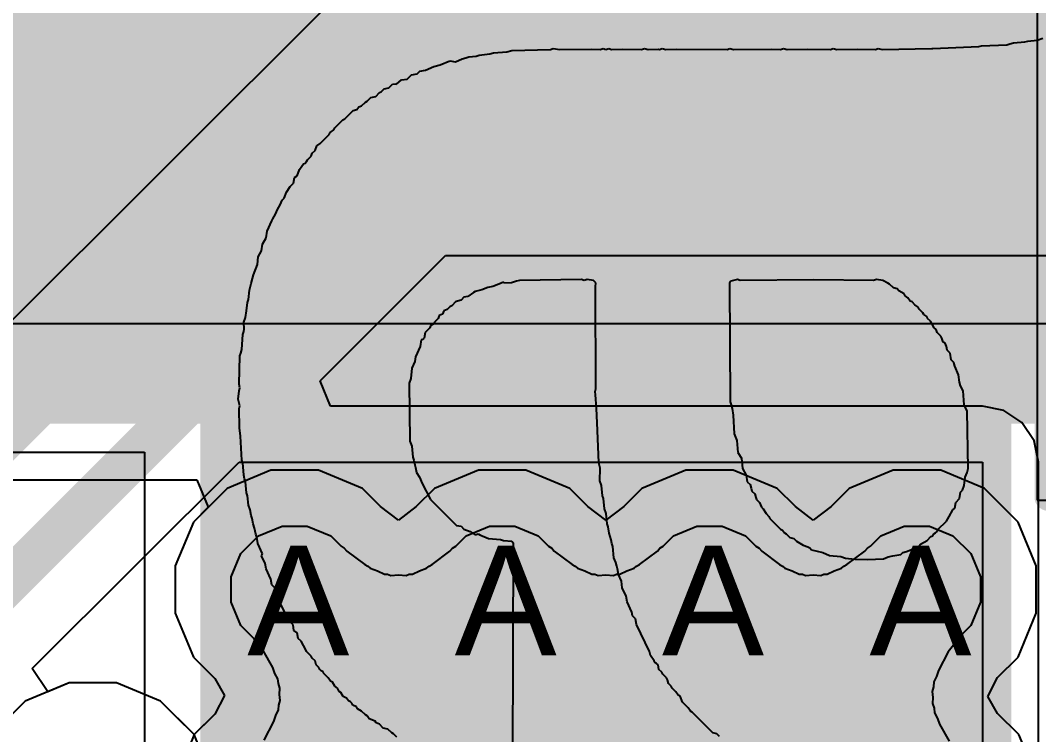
# Model space of a CAD drawing. Header units: inches. Extents: x 0 to 208, y 0 to 213.
# Drawn here: x 0.6232 to 0.8093, y 2.6062 to 2.7368 of the extents above; entities that cross this region are included whole.
import ezdxf

# ---------------------------------------------------------------- set-up
doc = ezdxf.new("R2010")
doc.units = ezdxf.units.IN
doc.header["$MEASUREMENT"] = 0
for name, color, linetype in [('Bottom Layer', 5, 'Continuous'), ('Bottom Overlay', 54, 'Continuous'), ('Bottom Paste', 16, 'Continuous'), ('Bottom Solder', 6, 'Continuous'), ('Drill Drawing', 1, 'Continuous'), ('L2_GND1', 16, 'Continuous'), ('L3_SIG1', 76, 'Continuous'), ('L4_PWR', 90, 'Continuous'), ('L5_GND2', 156, 'Continuous'), ('L6_SIG2', 130, 'Continuous'), ('L7_GND3', 216, 'Continuous'), ('Top Layer', 1, 'Continuous'), ('Top Overlay', 2, 'Continuous'), ('Via Holes', 16, 'Continuous')]:
    doc.layers.add(name, color=color, linetype=linetype)
doc.styles.add('Arial', font='', dxfattribs={"height": 0.2})
doc.styles.get('Arial').set_extended_font_data('Arial')

# ---------------------------------------------------------------- blocks, each defined once
blk = doc.blocks.new('YSPIT0630A_1R0M_B_186')
at = {"layer": 'Bottom Overlay'}
for points in [[(0.13, -0.129, 0.005, 0.005, 0), (0.13, 0.123, 0.005, 0.005, 0)], [(0.13, -0.129, 0.005, 0.005, 0), (-0.12984, -0.129, 0.005, 0.005, 0)]]:
    blk.add_lwpolyline(points, format="xyseb", dxfattribs=at)
blk.add_lwpolyline([(0.12875, -0.129, 0.0025, 0.0025, 1), (0.13125, -0.129, 0.0025, 0.0025, 1)], format="xyseb", close=True, dxfattribs=at)
blk.add_lwpolyline([(0.12875, -0.129, 0.0025, 0.0025, 1), (0.13125, -0.129, 0.0025, 0.0025, 1)], format="xyseb", close=True, dxfattribs=at)
blk = doc.blocks.new('C___1206_B_242')
at = {"layer": 'Bottom Layer'}
blk.add_hatch(color=5, dxfattribs=at).paths.add_polyline_path([(0.02, 0.035), (0.08, 0.035), (0.08, -0.035), (0.02, -0.035)])
at = {"layer": 'Bottom Paste'}
blk.add_hatch(color=16, dxfattribs=at).paths.add_polyline_path([(0.02, 0.035), (0.08, 0.035), (0.08, -0.035), (0.02, -0.035)])
at = {"layer": 'Bottom Solder'}
blk.add_hatch(color=6, dxfattribs=at).paths.add_polyline_path([(0.016, 0.039), (0.084, 0.039), (0.084, -0.039), (0.016, -0.039)])
at = {"layer": 'Bottom Overlay'}
for points in [[(0.084, 0.039, 0.005, 0.005, 0), (0.024, 0.039, 0.005, 0.005, 0)], [(0.084, -0.039, 0.005, 0.005, 0), (0.084, 0.039, 0.005, 0.005, 0)], [(0.084, -0.039, 0.005, 0.005, 0), (0.024, -0.039, 0.005, 0.005, 0)]]:
    blk.add_lwpolyline(points, format="xyseb", dxfattribs=at)
for points in [[(0.02275, 0.039, 0.0025, 0.0025, 1), (0.02525, 0.039, 0.0025, 0.0025, 1)], [(0.08275, 0.039, 0.0025, 0.0025, 1), (0.08525, 0.039, 0.0025, 0.0025, 1)], [(0.08275, 0.039, 0.0025, 0.0025, 1), (0.08525, 0.039, 0.0025, 0.0025, 1)], [(0.02275, -0.039, 0.0025, 0.0025, 1), (0.02525, -0.039, 0.0025, 0.0025, 1)], [(0.08275, -0.039, 0.0025, 0.0025, 1), (0.08525, -0.039, 0.0025, 0.0025, 1)], [(0.08275, -0.039, 0.0025, 0.0025, 1), (0.08525, -0.039, 0.0025, 0.0025, 1)]]:
    blk.add_lwpolyline(points, format="xyseb", close=True, dxfattribs=at)
blk = doc.blocks.new('C___1206_B_243')
at = {"layer": 'Bottom Layer'}
blk.add_hatch(color=5, dxfattribs=at).paths.add_polyline_path([(0.02, 0.035), (0.08, 0.035), (0.08, -0.035), (0.02, -0.035)])
at = {"layer": 'Bottom Paste'}
blk.add_hatch(color=16, dxfattribs=at).paths.add_polyline_path([(0.02, 0.035), (0.08, 0.035), (0.08, -0.035), (0.02, -0.035)])
at = {"layer": 'Bottom Solder'}
blk.add_hatch(color=6, dxfattribs=at).paths.add_polyline_path([(0.016, 0.039), (0.084, 0.039), (0.084, -0.039), (0.016, -0.039)])
at = {"layer": 'Bottom Overlay'}
for points in [[(0.084, 0.039, 0.005, 0.005, 0), (0.024, 0.039, 0.005, 0.005, 0)], [(0.084, -0.039, 0.005, 0.005, 0), (0.084, 0.039, 0.005, 0.005, 0)], [(0.084, -0.039, 0.005, 0.005, 0), (0.024, -0.039, 0.005, 0.005, 0)]]:
    blk.add_lwpolyline(points, format="xyseb", dxfattribs=at)
for points in [[(0.02275, 0.039, 0.0025, 0.0025, 1), (0.02525, 0.039, 0.0025, 0.0025, 1)], [(0.08275, 0.039, 0.0025, 0.0025, 1), (0.08525, 0.039, 0.0025, 0.0025, 1)], [(0.08275, 0.039, 0.0025, 0.0025, 1), (0.08525, 0.039, 0.0025, 0.0025, 1)], [(0.02275, -0.039, 0.0025, 0.0025, 1), (0.02525, -0.039, 0.0025, 0.0025, 1)], [(0.08275, -0.039, 0.0025, 0.0025, 1), (0.08525, -0.039, 0.0025, 0.0025, 1)], [(0.08275, -0.039, 0.0025, 0.0025, 1), (0.08525, -0.039, 0.0025, 0.0025, 1)]]:
    blk.add_lwpolyline(points, format="xyseb", close=True, dxfattribs=at)

msp = doc.modelspace()

# ---------------------------------------------------------------- hatches: boundary and pattern name
at = {"layer": 'Bottom Layer'}
for points in [[(0.58832, 2.668), (1.05024, 2.668), (1.05024, 2.7433), (0.58832, 2.7433)], [(0.80429, 2.56914), (0.80429, 2.71794), (0.65611, 2.71794), (0.65611, 2.56914)]]:
    msp.add_hatch(color=5, dxfattribs=at).paths.add_polyline_path(points)
h = msp.add_hatch(color=5, dxfattribs=at)
edge = h.paths.add_edge_path()
edge.add_arc((0.67335, 2.63267), 0.01181, 0, 360)
h = msp.add_hatch(color=5, dxfattribs=at)
edge = h.paths.add_edge_path()
edge.add_arc((0.71124, 2.63267), 0.01181, 0, 360)
h = msp.add_hatch(color=5, dxfattribs=at)
edge = h.paths.add_edge_path()
edge.add_arc((0.74913, 2.63267), 0.01181, 0, 360)
h = msp.add_hatch(color=5, dxfattribs=at)
edge = h.paths.add_edge_path()
edge.add_arc((0.78702, 2.63267), 0.01181, 0, 360)
at = {"layer": 'L2_GND1'}
h = msp.add_hatch(color=16, dxfattribs=at)
edge = h.paths.add_edge_path()
edge.add_arc((0.67335, 2.63267), 0.01181, 0, 360)
h = msp.add_hatch(color=16, dxfattribs=at)
edge = h.paths.add_edge_path()
edge.add_arc((0.71124, 2.63267), 0.01181, 0, 360)
h = msp.add_hatch(color=16, dxfattribs=at)
edge = h.paths.add_edge_path()
edge.add_arc((0.74913, 2.63267), 0.01181, 0, 360)
h = msp.add_hatch(color=16, dxfattribs=at)
edge = h.paths.add_edge_path()
edge.add_arc((0.78702, 2.63267), 0.01181, 0, 360)
at = {"layer": 'L3_SIG1'}
h = msp.add_hatch(color=76, dxfattribs=at)
edge = h.paths.add_edge_path()
edge.add_arc((0.67335, 2.63267), 0.01181, 0, 360)
h = msp.add_hatch(color=76, dxfattribs=at)
edge = h.paths.add_edge_path()
edge.add_arc((0.71124, 2.63267), 0.01181, 0, 360)
h = msp.add_hatch(color=76, dxfattribs=at)
edge = h.paths.add_edge_path()
edge.add_arc((0.74913, 2.63267), 0.01181, 0, 360)
h = msp.add_hatch(color=76, dxfattribs=at)
edge = h.paths.add_edge_path()
edge.add_arc((0.78702, 2.63267), 0.01181, 0, 360)
at = {"layer": 'L4_PWR'}
h = msp.add_hatch(color=90, dxfattribs=at)
edge = h.paths.add_edge_path()
edge.add_arc((0.67335, 2.63267), 0.01181, 0, 360)
h = msp.add_hatch(color=90, dxfattribs=at)
edge = h.paths.add_edge_path()
edge.add_arc((0.71124, 2.63267), 0.01181, 0, 360)
h = msp.add_hatch(color=90, dxfattribs=at)
edge = h.paths.add_edge_path()
edge.add_arc((0.74913, 2.63267), 0.01181, 0, 360)
h = msp.add_hatch(color=90, dxfattribs=at)
edge = h.paths.add_edge_path()
edge.add_arc((0.78702, 2.63267), 0.01181, 0, 360)
at = {"layer": 'L5_GND2'}
h = msp.add_hatch(color=156, dxfattribs=at)
edge = h.paths.add_edge_path()
edge.add_arc((0.67335, 2.63267), 0.01181, 0, 360)
h = msp.add_hatch(color=156, dxfattribs=at)
edge = h.paths.add_edge_path()
edge.add_arc((0.71124, 2.63267), 0.01181, 0, 360)
h = msp.add_hatch(color=156, dxfattribs=at)
edge = h.paths.add_edge_path()
edge.add_arc((0.74913, 2.63267), 0.01181, 0, 360)
h = msp.add_hatch(color=156, dxfattribs=at)
edge = h.paths.add_edge_path()
edge.add_arc((0.78702, 2.63267), 0.01181, 0, 360)
at = {"layer": 'L6_SIG2'}
h = msp.add_hatch(color=130, dxfattribs=at)
edge = h.paths.add_edge_path()
edge.add_arc((0.67335, 2.63267), 0.01181, 0, 360)
h = msp.add_hatch(color=130, dxfattribs=at)
edge = h.paths.add_edge_path()
edge.add_arc((0.71124, 2.63267), 0.01181, 0, 360)
h = msp.add_hatch(color=130, dxfattribs=at)
edge = h.paths.add_edge_path()
edge.add_arc((0.74913, 2.63267), 0.01181, 0, 360)
h = msp.add_hatch(color=130, dxfattribs=at)
edge = h.paths.add_edge_path()
edge.add_arc((0.78702, 2.63267), 0.01181, 0, 360)
at = {"layer": 'L7_GND3'}
h = msp.add_hatch(color=216, dxfattribs=at)
edge = h.paths.add_edge_path()
edge.add_arc((0.67335, 2.63267), 0.01181, 0, 360)
h = msp.add_hatch(color=216, dxfattribs=at)
edge = h.paths.add_edge_path()
edge.add_arc((0.71124, 2.63267), 0.01181, 0, 360)
h = msp.add_hatch(color=216, dxfattribs=at)
edge = h.paths.add_edge_path()
edge.add_arc((0.74913, 2.63267), 0.01181, 0, 360)
h = msp.add_hatch(color=216, dxfattribs=at)
edge = h.paths.add_edge_path()
edge.add_arc((0.78702, 2.63267), 0.01181, 0, 360)
at = {"layer": 'Top Layer'}
h = msp.add_hatch(color=1, dxfattribs=at)
edge = h.paths.add_edge_path()
edge.add_arc((0.67335, 2.63267), 0.01181, 0, 360)
h = msp.add_hatch(color=1, dxfattribs=at)
edge = h.paths.add_edge_path()
edge.add_arc((0.71124, 2.63267), 0.01181, 0, 360)
h = msp.add_hatch(color=1, dxfattribs=at)
edge = h.paths.add_edge_path()
edge.add_arc((0.74913, 2.63267), 0.01181, 0, 360)
h = msp.add_hatch(color=1, dxfattribs=at)
edge = h.paths.add_edge_path()
edge.add_arc((0.78702, 2.63267), 0.01181, 0, 360)
at = {"layer": 'Via Holes'}
h = msp.add_hatch(color=7, dxfattribs=at)
edge = h.paths.add_edge_path()
edge.add_arc((0.67335, 2.63267), 0.00591, 0, 360)
h = msp.add_hatch(color=7, dxfattribs=at)
edge = h.paths.add_edge_path()
edge.add_arc((0.71124, 2.63267), 0.00591, 0, 360)
h = msp.add_hatch(color=7, dxfattribs=at)
edge = h.paths.add_edge_path()
edge.add_arc((0.74913, 2.63267), 0.00591, 0, 360)
h = msp.add_hatch(color=7, dxfattribs=at)
edge = h.paths.add_edge_path()
edge.add_arc((0.78702, 2.63267), 0.00591, 0, 360)

# ---------------------------------------------------------------- linework, layer by layer
at = {"layer": 'Bottom Layer'}
for p, q in [((0.809, 2.913), (0.809, 2.649)), ((0.58832, 2.6578), (0.64591, 2.6578)), ((0.64591, 2.6578), (0.64591, 2.58815)), ((0.809, 2.649), (1.06043, 2.649))]:
    msp.add_line(p, q, dxfattribs=at)
for points in [[(0.669, 2.69986, 0.05, 0.05, -0.198912), (0.66535, 2.70137, 0.05, 0.05, 0)], [(0.669, 2.69986, 0.05, 0.05, -0.198912), (0.66535, 2.70137, 0.05, 0.05, 0)], [(0.669, 2.69986, 0.05, 0.05, -0.198912), (0.66535, 2.70137, 0.05, 0.05, 0)], [(0.669, 2.69986, 0.05, 0.05, -0.198912), (0.66535, 2.70137, 0.05, 0.05, 0)], [(0.75458, 2.70137, 0.05, 0.05, -0.014735), (0.75601, 2.69986, 0.05, 0.05, 0)], [(0.75458, 2.70137, 0.05, 0.05, -0.014735), (0.75601, 2.69986, 0.05, 0.05, 0)], [(0.75458, 2.70137, 0.05, 0.05, -0.014735), (0.75601, 2.69986, 0.05, 0.05, 0)], [(0.75458, 2.70137, 0.05, 0.05, -0.014735), (0.75601, 2.69986, 0.05, 0.05, 0)], [(0.669, 2.69986, 0.05, 0.05, 0), (0.75601, 2.69986, 0.05, 0.05, 0)], [(0.75601, 2.69986, 0.05, 0.05, 0), (0.94, 2.69986, 0.05, 0.05, 0)], [(0.75601, 2.69986, 0.05, 0.05, -0.183639), (0.76492, 2.6764, 0.05, 0.05, 0)], [(0.75601, 2.69986, 0.05, 0.05, -0.183639), (0.76492, 2.6764, 0.05, 0.05, 0)], [(0.75601, 2.69986, 0.05, 0.05, -0.183639), (0.76492, 2.6764, 0.05, 0.05, 0)], [(0.75601, 2.69986, 0.05, 0.05, -0.183639), (0.76492, 2.6764, 0.05, 0.05, 0)], [(0.76492, 2.55555, 0.05, 0.05, 0), (0.76492, 2.6764, 0.05, 0.05, 0)]]:
    msp.add_lwpolyline(points, format="xyseb", dxfattribs=at)
for points in [[(0.65285, 2.70137, 0.025, 0.025, 1), (0.67785, 2.70137, 0.025, 0.025, 1)], [(0.65285, 2.70137, 0.025, 0.025, 1), (0.67785, 2.70137, 0.025, 0.025, 1)], [(0.65285, 2.70137, 0.025, 0.025, 1), (0.67785, 2.70137, 0.025, 0.025, 1)], [(0.65285, 2.70137, 0.025, 0.025, 1), (0.67785, 2.70137, 0.025, 0.025, 1)], [(0.74208, 2.70137, 0.025, 0.025, 1), (0.76708, 2.70137, 0.025, 0.025, 1)], [(0.74208, 2.70137, 0.025, 0.025, 1), (0.76708, 2.70137, 0.025, 0.025, 1)], [(0.74208, 2.70137, 0.025, 0.025, 1), (0.76708, 2.70137, 0.025, 0.025, 1)], [(0.74208, 2.70137, 0.025, 0.025, 1), (0.76708, 2.70137, 0.025, 0.025, 1)], [(0.6565, 2.69986, 0.025, 0.025, 1), (0.6815, 2.69986, 0.025, 0.025, 1)], [(0.6565, 2.69986, 0.025, 0.025, 1), (0.6815, 2.69986, 0.025, 0.025, 1)], [(0.6565, 2.69986, 0.025, 0.025, 1), (0.6815, 2.69986, 0.025, 0.025, 1)], [(0.6565, 2.69986, 0.025, 0.025, 1), (0.6815, 2.69986, 0.025, 0.025, 1)], [(0.6565, 2.69986, 0.025, 0.025, 1), (0.6815, 2.69986, 0.025, 0.025, 1)], [(0.74351, 2.69986, 0.025, 0.025, 1), (0.76851, 2.69986, 0.025, 0.025, 1)], [(0.74351, 2.69986, 0.025, 0.025, 1), (0.76851, 2.69986, 0.025, 0.025, 1)], [(0.74351, 2.69986, 0.025, 0.025, 1), (0.76851, 2.69986, 0.025, 0.025, 1)], [(0.74351, 2.69986, 0.025, 0.025, 1), (0.76851, 2.69986, 0.025, 0.025, 1)], [(0.74351, 2.69986, 0.025, 0.025, 1), (0.76851, 2.69986, 0.025, 0.025, 1)], [(0.74351, 2.69986, 0.025, 0.025, 1), (0.76851, 2.69986, 0.025, 0.025, 1)], [(0.74351, 2.69986, 0.025, 0.025, 1), (0.76851, 2.69986, 0.025, 0.025, 1)], [(0.74351, 2.69986, 0.025, 0.025, 1), (0.76851, 2.69986, 0.025, 0.025, 1)], [(0.74351, 2.69986, 0.025, 0.025, 1), (0.76851, 2.69986, 0.025, 0.025, 1)], [(0.74351, 2.69986, 0.025, 0.025, 1), (0.76851, 2.69986, 0.025, 0.025, 1)], [(0.75242, 2.6764, 0.025, 0.025, 1), (0.77742, 2.6764, 0.025, 0.025, 1)], [(0.75242, 2.6764, 0.025, 0.025, 1), (0.77742, 2.6764, 0.025, 0.025, 1)], [(0.75242, 2.6764, 0.025, 0.025, 1), (0.77742, 2.6764, 0.025, 0.025, 1)], [(0.75242, 2.6764, 0.025, 0.025, 1), (0.77742, 2.6764, 0.025, 0.025, 1)], [(0.75242, 2.6764, 0.025, 0.025, 1), (0.77742, 2.6764, 0.025, 0.025, 1)]]:
    msp.add_lwpolyline(points, format="xyseb", close=True, dxfattribs=at)
at = {"layer": 'L2_GND1'}
for p, q in [((0.66901, 2.65448), (0.661, 2.65116)), ((0.67769, 2.65448), (0.66901, 2.65448)), ((0.68571, 2.65116), (0.67769, 2.65448)), ((0.7069, 2.65448), (0.69889, 2.65116)), ((0.71558, 2.65448), (0.7069, 2.65448)), ((0.72359, 2.65116), (0.71558, 2.65448)), ((0.74479, 2.65448), (0.73677, 2.65116)), ((0.75347, 2.65448), (0.74479, 2.65448)), ((0.76148, 2.65116), (0.75347, 2.65448)), ((0.78268, 2.65448), (0.77466, 2.65116)), ((0.79136, 2.65448), (0.78268, 2.65448)), ((0.79937, 2.65116), (0.79136, 2.65448)), ((0.661, 2.65116), (0.65486, 2.64503)), ((0.68903, 2.64784), (0.68571, 2.65116)), ((0.69889, 2.65116), (0.69556, 2.64784)), ((0.72692, 2.64784), (0.72359, 2.65116)), ((0.73677, 2.65116), (0.73345, 2.64784)), ((0.76481, 2.64784), (0.76148, 2.65116)), ((0.77466, 2.65116), (0.77134, 2.64784)), ((0.80551, 2.64503), (0.79937, 2.65116)), ((0.6923, 2.64537), (0.68903, 2.64784)), ((0.69556, 2.64784), (0.6923, 2.64537)), ((0.73018, 2.64537), (0.72692, 2.64784)), ((0.73345, 2.64784), (0.73018, 2.64537)), ((0.76807, 2.64537), (0.76481, 2.64784)), ((0.77134, 2.64784), (0.76807, 2.64537)), ((0.65486, 2.64503), (0.65154, 2.63701)), ((0.80883, 2.63701), (0.80551, 2.64503)), ((0.65154, 2.63701), (0.65154, 2.62834)), ((0.80883, 2.62834), (0.80883, 2.63701)), ((0.65154, 2.62834), (0.65486, 2.62032)), ((0.80551, 2.62032), (0.80883, 2.62834)), ((0.65486, 2.62032), (0.65875, 2.61643)), ((0.80176, 2.61657), (0.80551, 2.62032)), ((0.65875, 2.61643), (0.66054, 2.61332)), ((0.79997, 2.61315), (0.80176, 2.61657)), ((0.66054, 2.61332), (0.65875, 2.6099)), ((0.80176, 2.61004), (0.79997, 2.61315)), ((0.65875, 2.6099), (0.655, 2.60615)), ((0.80565, 2.60615), (0.80176, 2.61004)), ((0.655, 2.60615), (0.65168, 2.59814)), ((0.80897, 2.59814), (0.80565, 2.60615))]:
    msp.add_line(p, q, dxfattribs=at)
at = {"layer": 'L3_SIG1'}
for p, q in [((0.68091, 2.74109), (0.60271, 2.6629)), ((0.678, 2.67082), (0.70091, 2.69373)), ((0.70091, 2.69373), (1.81993, 2.69373)), ((0.67992, 2.6662), (0.678, 2.67082)), ((0.799, 2.6662), (0.67992, 2.6662)), ((0.8029, 2.66542), (0.799, 2.6662)), ((0.80621, 2.66321), (0.8029, 2.66542)), ((0.80842, 2.6599), (0.80621, 2.66321)), ((0.8092, 2.656), (0.80842, 2.6599)), ((0.62542, 2.61823), (0.66319, 2.656)), ((0.66319, 2.656), (0.799, 2.656)), ((0.799, 2.656), (0.799, 2.0736)), ((0.8092, 2.0736), (0.8092, 2.656)), ((0.62825, 2.61399), (0.62542, 2.61823)), ((0.63216, 2.61561), (0.62825, 2.61399)), ((0.64083, 2.61561), (0.63216, 2.61561)), ((0.64885, 2.61229), (0.64083, 2.61561)), ((0.65498, 2.60615), (0.64885, 2.61229)), ((0.6583, 2.59814), (0.65498, 2.60615))]:
    msp.add_line(p, q, dxfattribs=at)
for points in [[(0.586, 2.626, 0.008, 0.008, 0), (0.691, 2.731, 0.008, 0.008, 0)], [(0.691, 2.731, 0.008, 0.008, 0), (2.398, 2.731, 0.008, 0.008, 0)], [(0.5728, 2.5858, 0.008, 0.008, 0), (0.695, 2.708, 0.008, 0.008, 0)], [(0.695, 2.708, 0.008, 0.008, 0), (2.424, 2.708, 0.008, 0.008, 0)]]:
    msp.add_lwpolyline(points, format="xyseb", dxfattribs=at)
for points in [[(0.689, 2.731, 0.004, 0.004, 1), (0.693, 2.731, 0.004, 0.004, 1)], [(0.689, 2.731, 0.004, 0.004, 1), (0.693, 2.731, 0.004, 0.004, 1)], [(0.693, 2.708, 0.004, 0.004, 1), (0.697, 2.708, 0.004, 0.004, 1)], [(0.693, 2.708, 0.004, 0.004, 1), (0.697, 2.708, 0.004, 0.004, 1)]]:
    msp.add_lwpolyline(points, format="xyseb", close=True, dxfattribs=at)
at = {"layer": 'L4_PWR'}
for p, q in [((0.66901, 2.65448), (0.661, 2.65116)), ((0.67769, 2.65448), (0.66901, 2.65448)), ((0.68571, 2.65116), (0.67769, 2.65448)), ((0.7069, 2.65448), (0.69889, 2.65116)), ((0.71558, 2.65448), (0.7069, 2.65448)), ((0.72359, 2.65116), (0.71558, 2.65448)), ((0.74479, 2.65448), (0.73677, 2.65116)), ((0.75347, 2.65448), (0.74479, 2.65448)), ((0.76148, 2.65116), (0.75347, 2.65448)), ((0.78268, 2.65448), (0.77466, 2.65116)), ((0.79136, 2.65448), (0.78268, 2.65448)), ((0.79937, 2.65116), (0.79136, 2.65448)), ((0.661, 2.65116), (0.65486, 2.64503)), ((0.68903, 2.64784), (0.68571, 2.65116)), ((0.69889, 2.65116), (0.69556, 2.64784)), ((0.72692, 2.64784), (0.72359, 2.65116)), ((0.73677, 2.65116), (0.73345, 2.64784)), ((0.76481, 2.64784), (0.76148, 2.65116)), ((0.77466, 2.65116), (0.77134, 2.64784)), ((0.80551, 2.64503), (0.79937, 2.65116)), ((0.6923, 2.64537), (0.68903, 2.64784)), ((0.69556, 2.64784), (0.6923, 2.64537)), ((0.73018, 2.64537), (0.72692, 2.64784)), ((0.73345, 2.64784), (0.73018, 2.64537)), ((0.76807, 2.64537), (0.76481, 2.64784)), ((0.77134, 2.64784), (0.76807, 2.64537)), ((0.65486, 2.64503), (0.65154, 2.63701)), ((0.66677, 2.64252), (0.67104, 2.64429)), ((0.67104, 2.64429), (0.67566, 2.64429)), ((0.67566, 2.64429), (0.67993, 2.64252)), ((0.70466, 2.64252), (0.70893, 2.64429)), ((0.70893, 2.64429), (0.71355, 2.64429)), ((0.71355, 2.64429), (0.71782, 2.64252)), ((0.74255, 2.64252), (0.74682, 2.64429)), ((0.74682, 2.64429), (0.75144, 2.64429)), ((0.75144, 2.64429), (0.75571, 2.64252)), ((0.78044, 2.64252), (0.78471, 2.64429)), ((0.78471, 2.64429), (0.78933, 2.64429)), ((0.78933, 2.64429), (0.7936, 2.64252)), ((0.80883, 2.63701), (0.80551, 2.64503)), ((0.6635, 2.63925), (0.66677, 2.64252)), ((0.67993, 2.64252), (0.68182, 2.64063)), ((0.70277, 2.64063), (0.70466, 2.64252)), ((0.71782, 2.64252), (0.71971, 2.64063)), ((0.74066, 2.64063), (0.74255, 2.64252)), ((0.75571, 2.64252), (0.7576, 2.64063)), ((0.77855, 2.64063), (0.78044, 2.64252)), ((0.7936, 2.64252), (0.79686, 2.63925)), ((0.68182, 2.64063), (0.68241, 2.64024)), ((0.68241, 2.64024), (0.68288, 2.63971)), ((0.68288, 2.63971), (0.68615, 2.63724)), ((0.69844, 2.63724), (0.70171, 2.63971)), ((0.70171, 2.63971), (0.70218, 2.64024)), ((0.70218, 2.64024), (0.70277, 2.64063)), ((0.71971, 2.64063), (0.7203, 2.64024)), ((0.7203, 2.64024), (0.72077, 2.63971)), ((0.72077, 2.63971), (0.72404, 2.63724)), ((0.73633, 2.63724), (0.7396, 2.63971)), ((0.7396, 2.63971), (0.74007, 2.64024)), ((0.74007, 2.64024), (0.74066, 2.64063)), ((0.7576, 2.64063), (0.75819, 2.64024)), ((0.75819, 2.64024), (0.75866, 2.63971)), ((0.75866, 2.63971), (0.76193, 2.63724)), ((0.77422, 2.63724), (0.77749, 2.63971)), ((0.77749, 2.63971), (0.77796, 2.64024)), ((0.77796, 2.64024), (0.77855, 2.64063)), ((0.66174, 2.63498), (0.6635, 2.63925)), ((0.79686, 2.63925), (0.79863, 2.63498)), ((0.65154, 2.63701), (0.65154, 2.62834)), ((0.68615, 2.63724), (0.68669, 2.63698)), ((0.68669, 2.63698), (0.68713, 2.63658)), ((0.68713, 2.63658), (0.68846, 2.63612)), ((0.68846, 2.63612), (0.68973, 2.6355)), ((0.69486, 2.6355), (0.69613, 2.63612)), ((0.69613, 2.63612), (0.69746, 2.63658)), ((0.69746, 2.63658), (0.6979, 2.63698)), ((0.6979, 2.63698), (0.69844, 2.63724)), ((0.72404, 2.63724), (0.72458, 2.63698)), ((0.72458, 2.63698), (0.72502, 2.63658)), ((0.72502, 2.63658), (0.72635, 2.63612)), ((0.72635, 2.63612), (0.72762, 2.6355)), ((0.73275, 2.6355), (0.73402, 2.63612)), ((0.73402, 2.63612), (0.73535, 2.63658)), ((0.73535, 2.63658), (0.73579, 2.63698)), ((0.73579, 2.63698), (0.73633, 2.63724)), ((0.76193, 2.63724), (0.76246, 2.63698)), ((0.76246, 2.63698), (0.76291, 2.63658)), ((0.76291, 2.63658), (0.76424, 2.63612)), ((0.76424, 2.63612), (0.76551, 2.6355)), ((0.77064, 2.6355), (0.77191, 2.63612)), ((0.77191, 2.63612), (0.77324, 2.63658)), ((0.77324, 2.63658), (0.77368, 2.63698)), ((0.77368, 2.63698), (0.77422, 2.63724)), ((0.80883, 2.62834), (0.80883, 2.63701)), ((0.66174, 2.63036), (0.66174, 2.63498)), ((0.68973, 2.6355), (0.69033, 2.63547)), ((0.69033, 2.63547), (0.69089, 2.63527)), ((0.69089, 2.63527), (0.6923, 2.63536)), ((0.6923, 2.63536), (0.6937, 2.63527)), ((0.6937, 2.63527), (0.69427, 2.63547)), ((0.69427, 2.63547), (0.69486, 2.6355)), ((0.72762, 2.6355), (0.72821, 2.63547)), ((0.72821, 2.63547), (0.72878, 2.63527)), ((0.72878, 2.63527), (0.73018, 2.63536)), ((0.73018, 2.63536), (0.73159, 2.63527)), ((0.73159, 2.63527), (0.73215, 2.63547)), ((0.73215, 2.63547), (0.73275, 2.6355)), ((0.76551, 2.6355), (0.7661, 2.63547)), ((0.7661, 2.63547), (0.76667, 2.63527)), ((0.76667, 2.63527), (0.76807, 2.63536)), ((0.76807, 2.63536), (0.76948, 2.63527)), ((0.76948, 2.63527), (0.77004, 2.63547)), ((0.77004, 2.63547), (0.77064, 2.6355)), ((0.79863, 2.63498), (0.79863, 2.63036)), ((0.6635, 2.62609), (0.66174, 2.63036)), ((0.79863, 2.63036), (0.79686, 2.62609)), ((0.65154, 2.62834), (0.65486, 2.62032)), ((0.80551, 2.62032), (0.80883, 2.62834)), ((0.66596, 2.62364), (0.6635, 2.62609)), ((0.79686, 2.62609), (0.79455, 2.62378)), ((0.6667, 2.62253), (0.66596, 2.62364)), ((0.79455, 2.62378), (0.7937, 2.62251)), ((0.66758, 2.62153), (0.6667, 2.62253)), ((0.66937, 2.61842), (0.66758, 2.62153)), ((0.79273, 2.62131), (0.79094, 2.61789)), ((0.7937, 2.62251), (0.79273, 2.62131)), ((0.65486, 2.62032), (0.65875, 2.61643)), ((0.80176, 2.61657), (0.80551, 2.62032)), ((0.66974, 2.61735), (0.66937, 2.61842)), ((0.67028, 2.61636), (0.66974, 2.61735)), ((0.79094, 2.61789), (0.79062, 2.61681)), ((0.63216, 2.61561), (0.62414, 2.61229)), ((0.64083, 2.61561), (0.63216, 2.61561)), ((0.64885, 2.61229), (0.64083, 2.61561)), ((0.65875, 2.61643), (0.66054, 2.61332)), ((0.67037, 2.61548), (0.67028, 2.61636)), ((0.67065, 2.61465), (0.67037, 2.61548)), ((0.79012, 2.61579), (0.79006, 2.61492)), ((0.79062, 2.61681), (0.79012, 2.61579)), ((0.79997, 2.61315), (0.80176, 2.61657)), ((0.67058, 2.61352), (0.67065, 2.61465)), ((0.6707, 2.6124), (0.67058, 2.61352)), ((0.79006, 2.61492), (0.78981, 2.61407)), ((0.78981, 2.61407), (0.78993, 2.61295)), ((0.62414, 2.61229), (0.618, 2.60615)), ((0.65173, 2.60941), (0.64885, 2.61229)), ((0.66054, 2.61332), (0.65875, 2.6099)), ((0.67045, 2.61156), (0.6707, 2.6124)), ((0.78993, 2.61295), (0.78986, 2.61182)), ((0.78986, 2.61182), (0.79014, 2.61099)), ((0.80176, 2.61004), (0.79997, 2.61315)), ((0.65875, 2.6099), (0.65826, 2.60941)), ((0.66989, 2.60967), (0.67039, 2.61068)), ((0.67039, 2.61068), (0.67045, 2.61156)), ((0.79014, 2.61099), (0.79023, 2.61012)), ((0.79023, 2.61012), (0.79077, 2.60912)), ((0.80565, 2.60615), (0.80176, 2.61004)), ((0.65499, 2.60616), (0.65173, 2.60941)), ((0.65826, 2.60941), (0.65499, 2.60616)), ((0.66778, 2.60516), (0.66957, 2.60858)), ((0.66957, 2.60858), (0.66989, 2.60967)), ((0.79077, 2.60912), (0.79114, 2.60806)), ((0.79114, 2.60806), (0.79293, 2.60494)), ((0.80897, 2.59814), (0.80565, 2.60615))]:
    msp.add_line(p, q, dxfattribs=at)
at = {"layer": 'L5_GND2'}
for p, q in [((0.66901, 2.65448), (0.661, 2.65116)), ((0.67769, 2.65448), (0.66901, 2.65448)), ((0.68571, 2.65116), (0.67769, 2.65448)), ((0.7069, 2.65448), (0.69889, 2.65116)), ((0.71558, 2.65448), (0.7069, 2.65448)), ((0.72359, 2.65116), (0.71558, 2.65448)), ((0.74479, 2.65448), (0.73677, 2.65116)), ((0.75347, 2.65448), (0.74479, 2.65448)), ((0.76148, 2.65116), (0.75347, 2.65448)), ((0.78268, 2.65448), (0.77466, 2.65116)), ((0.79136, 2.65448), (0.78268, 2.65448)), ((0.79937, 2.65116), (0.79136, 2.65448)), ((0.661, 2.65116), (0.65486, 2.64503)), ((0.68903, 2.64784), (0.68571, 2.65116)), ((0.69889, 2.65116), (0.69556, 2.64784)), ((0.72692, 2.64784), (0.72359, 2.65116)), ((0.73677, 2.65116), (0.73345, 2.64784)), ((0.76481, 2.64784), (0.76148, 2.65116)), ((0.77466, 2.65116), (0.77134, 2.64784)), ((0.80551, 2.64503), (0.79937, 2.65116)), ((0.6923, 2.64537), (0.68903, 2.64784)), ((0.69556, 2.64784), (0.6923, 2.64537)), ((0.73018, 2.64537), (0.72692, 2.64784)), ((0.73345, 2.64784), (0.73018, 2.64537)), ((0.76807, 2.64537), (0.76481, 2.64784)), ((0.77134, 2.64784), (0.76807, 2.64537)), ((0.65486, 2.64503), (0.65154, 2.63701)), ((0.80883, 2.63701), (0.80551, 2.64503)), ((0.65154, 2.63701), (0.65154, 2.62834)), ((0.80883, 2.62834), (0.80883, 2.63701)), ((0.65154, 2.62834), (0.65486, 2.62032)), ((0.80551, 2.62032), (0.80883, 2.62834)), ((0.65486, 2.62032), (0.65875, 2.61643)), ((0.80176, 2.61657), (0.80551, 2.62032)), ((0.65875, 2.61643), (0.66054, 2.61332)), ((0.79997, 2.61315), (0.80176, 2.61657)), ((0.66054, 2.61332), (0.65875, 2.6099)), ((0.80176, 2.61004), (0.79997, 2.61315)), ((0.65875, 2.6099), (0.655, 2.60615)), ((0.80565, 2.60615), (0.80176, 2.61004)), ((0.655, 2.60615), (0.65168, 2.59814)), ((0.80897, 2.59814), (0.80565, 2.60615))]:
    msp.add_line(p, q, dxfattribs=at)
at = {"layer": 'L6_SIG2'}
for p, q in [((1.18875, 2.68127), (0.60713, 2.68127)), ((0.58539, 2.65273), (0.65549, 2.65273)), ((0.65549, 2.65273), (0.65756, 2.64773)), ((0.65756, 2.64773), (0.65486, 2.64503)), ((0.65486, 2.64503), (0.65154, 2.63701)), ((0.65154, 2.63701), (0.65154, 2.62834)), ((0.65154, 2.62834), (0.65486, 2.62032)), ((0.65486, 2.62032), (0.65875, 2.61643)), ((0.65875, 2.61643), (0.66054, 2.61332)), ((0.66054, 2.61332), (0.65875, 2.6099)), ((0.65875, 2.6099), (0.655, 2.60615)), ((0.655, 2.60615), (0.65168, 2.59814))]:
    msp.add_line(p, q, dxfattribs=at)
msp.add_lwpolyline([(0.57948, 2.667, 0.008, 0.008, 0), (1.18875, 2.667, 0.008, 0.008, 0)], format="xyseb", dxfattribs=at)
at = {"layer": 'L7_GND3'}
for p, q in [((0.66901, 2.65448), (0.661, 2.65116)), ((0.67769, 2.65448), (0.66901, 2.65448)), ((0.68571, 2.65116), (0.67769, 2.65448)), ((0.7069, 2.65448), (0.69889, 2.65116)), ((0.71558, 2.65448), (0.7069, 2.65448)), ((0.72359, 2.65116), (0.71558, 2.65448)), ((0.74479, 2.65448), (0.73677, 2.65116)), ((0.75347, 2.65448), (0.74479, 2.65448)), ((0.76148, 2.65116), (0.75347, 2.65448)), ((0.78268, 2.65448), (0.77466, 2.65116)), ((0.79136, 2.65448), (0.78268, 2.65448)), ((0.79937, 2.65116), (0.79136, 2.65448)), ((0.661, 2.65116), (0.65486, 2.64503)), ((0.68903, 2.64784), (0.68571, 2.65116)), ((0.69889, 2.65116), (0.69556, 2.64784)), ((0.72692, 2.64784), (0.72359, 2.65116)), ((0.73677, 2.65116), (0.73345, 2.64784)), ((0.76481, 2.64784), (0.76148, 2.65116)), ((0.77466, 2.65116), (0.77134, 2.64784)), ((0.80551, 2.64503), (0.79937, 2.65116)), ((0.6923, 2.64537), (0.68903, 2.64784)), ((0.69556, 2.64784), (0.6923, 2.64537)), ((0.73018, 2.64537), (0.72692, 2.64784)), ((0.73345, 2.64784), (0.73018, 2.64537)), ((0.76807, 2.64537), (0.76481, 2.64784)), ((0.77134, 2.64784), (0.76807, 2.64537)), ((0.65486, 2.64503), (0.65154, 2.63701)), ((0.80883, 2.63701), (0.80551, 2.64503)), ((0.65154, 2.63701), (0.65154, 2.62834)), ((0.80883, 2.62834), (0.80883, 2.63701)), ((0.65154, 2.62834), (0.65486, 2.62032)), ((0.80551, 2.62032), (0.80883, 2.62834)), ((0.65486, 2.62032), (0.65875, 2.61643)), ((0.80176, 2.61657), (0.80551, 2.62032)), ((0.65875, 2.61643), (0.66054, 2.61332)), ((0.79997, 2.61315), (0.80176, 2.61657)), ((0.66054, 2.61332), (0.65875, 2.6099)), ((0.80176, 2.61004), (0.79997, 2.61315)), ((0.65875, 2.6099), (0.655, 2.60615)), ((0.80565, 2.60615), (0.80176, 2.61004)), ((0.655, 2.60615), (0.65168, 2.59814)), ((0.80897, 2.59814), (0.80565, 2.60615))]:
    msp.add_line(p, q, dxfattribs=at)
at = {"layer": 'Top Layer'}
for p, q in [((0.66901, 2.65448), (0.661, 2.65116)), ((0.67769, 2.65448), (0.66901, 2.65448)), ((0.68571, 2.65116), (0.67769, 2.65448)), ((0.7069, 2.65448), (0.69889, 2.65116)), ((0.71558, 2.65448), (0.7069, 2.65448)), ((0.72359, 2.65116), (0.71558, 2.65448)), ((0.74479, 2.65448), (0.73677, 2.65116)), ((0.75347, 2.65448), (0.74479, 2.65448)), ((0.76148, 2.65116), (0.75347, 2.65448)), ((0.78268, 2.65448), (0.77466, 2.65116)), ((0.79136, 2.65448), (0.78268, 2.65448)), ((0.79937, 2.65116), (0.79136, 2.65448)), ((0.661, 2.65116), (0.65486, 2.64503)), ((0.68903, 2.64784), (0.68571, 2.65116)), ((0.69889, 2.65116), (0.69556, 2.64784)), ((0.72692, 2.64784), (0.72359, 2.65116)), ((0.73677, 2.65116), (0.73345, 2.64784)), ((0.76481, 2.64784), (0.76148, 2.65116)), ((0.77466, 2.65116), (0.77134, 2.64784)), ((0.80551, 2.64503), (0.79937, 2.65116)), ((0.6923, 2.64537), (0.68903, 2.64784)), ((0.69556, 2.64784), (0.6923, 2.64537)), ((0.73018, 2.64537), (0.72692, 2.64784)), ((0.73345, 2.64784), (0.73018, 2.64537)), ((0.76807, 2.64537), (0.76481, 2.64784)), ((0.77134, 2.64784), (0.76807, 2.64537)), ((0.65486, 2.64503), (0.65154, 2.63701)), ((0.80883, 2.63701), (0.80551, 2.64503)), ((0.65154, 2.63701), (0.65154, 2.62834)), ((0.80883, 2.62834), (0.80883, 2.63701)), ((0.65154, 2.62834), (0.65486, 2.62032)), ((0.80551, 2.62032), (0.80883, 2.62834)), ((0.65486, 2.62032), (0.65875, 2.61643)), ((0.80176, 2.61657), (0.80551, 2.62032)), ((0.65875, 2.61643), (0.66054, 2.61332)), ((0.79997, 2.61315), (0.80176, 2.61657)), ((0.66054, 2.61332), (0.65875, 2.6099)), ((0.80176, 2.61004), (0.79997, 2.61315)), ((0.65875, 2.6099), (0.655, 2.60615)), ((0.80565, 2.60615), (0.80176, 2.61004)), ((0.655, 2.60615), (0.65168, 2.59814)), ((0.80897, 2.59814), (0.80565, 2.60615))]:
    msp.add_line(p, q, dxfattribs=at)
at = {"layer": 'Top Overlay'}
for p, q in [((0.80399, 2.73245), (0.80467, 2.73262)), ((0.80467, 2.73262), (0.80673, 2.7328)), ((0.80673, 2.7328), (0.80725, 2.73297)), ((0.80725, 2.73297), (0.80896, 2.73314)), ((0.80896, 2.73314), (0.80999, 2.73348)), ((0.70703, 2.73039), (0.709, 2.73065)), ((0.709, 2.73065), (0.70969, 2.73082)), ((0.70969, 2.73082), (0.71209, 2.73099)), ((0.71209, 2.73099), (0.71303, 2.73125)), ((0.71303, 2.73125), (0.72007, 2.73142)), ((0.72007, 2.73142), (0.72058, 2.73159)), ((0.72058, 2.73159), (0.72179, 2.73142)), ((0.72179, 2.73142), (0.72753, 2.73151)), ((0.72753, 2.73151), (0.72916, 2.73142)), ((0.72916, 2.73142), (0.72968, 2.73159)), ((0.72968, 2.73159), (0.73019, 2.73142)), ((0.73019, 2.73142), (0.73071, 2.73159)), ((0.73071, 2.73159), (0.73122, 2.73142)), ((0.73122, 2.73142), (0.7332, 2.73151)), ((0.7332, 2.73151), (0.73672, 2.73142)), ((0.73672, 2.73142), (0.73723, 2.73159)), ((0.73723, 2.73159), (0.73792, 2.73142)), ((0.73792, 2.73142), (0.73972, 2.73151)), ((0.73972, 2.73151), (0.73998, 2.73142)), ((0.73998, 2.73142), (0.74049, 2.73159)), ((0.74049, 2.73159), (0.74118, 2.73142)), ((0.74118, 2.73142), (0.74315, 2.73151)), ((0.74315, 2.73151), (0.75233, 2.73142)), ((0.75233, 2.73142), (0.75285, 2.73159)), ((0.75285, 2.73159), (0.75353, 2.73142)), ((0.75353, 2.73142), (0.76048, 2.73151)), ((0.76048, 2.73151), (0.76211, 2.73142)), ((0.76211, 2.73142), (0.76263, 2.73159)), ((0.76263, 2.73159), (0.76331, 2.73142)), ((0.76331, 2.73142), (0.767, 2.73151)), ((0.767, 2.73151), (0.77121, 2.73142)), ((0.77121, 2.73142), (0.77172, 2.73159)), ((0.77172, 2.73159), (0.77241, 2.73142)), ((0.77241, 2.73142), (0.7761, 2.73151)), ((0.7761, 2.73151), (0.77945, 2.73142)), ((0.77945, 2.73142), (0.77996, 2.73159)), ((0.77996, 2.73159), (0.78065, 2.73142)), ((0.78065, 2.73142), (0.78974, 2.73159)), ((0.78974, 2.73159), (0.78991, 2.73159)), ((0.78991, 2.73159), (0.79832, 2.73194)), ((0.79832, 2.73194), (0.79884, 2.73211)), ((0.79884, 2.73211), (0.80347, 2.73228)), ((0.80347, 2.73228), (0.80399, 2.73245)), ((0.69991, 2.72859), (0.70171, 2.72936)), ((0.70171, 2.72936), (0.70274, 2.72919)), ((0.70274, 2.72919), (0.70394, 2.72971)), ((0.70394, 2.72971), (0.70462, 2.72988)), ((0.70462, 2.72988), (0.70514, 2.73005)), ((0.70514, 2.73005), (0.70651, 2.73022)), ((0.70651, 2.73022), (0.70703, 2.73039)), ((0.69467, 2.72679), (0.6957, 2.72696)), ((0.6957, 2.72696), (0.69622, 2.72748)), ((0.69622, 2.72748), (0.69725, 2.72765)), ((0.69725, 2.72765), (0.69879, 2.72833)), ((0.69879, 2.72833), (0.69991, 2.72859)), ((0.69055, 2.72439), (0.69124, 2.72507)), ((0.69124, 2.72507), (0.69184, 2.72516)), ((0.69184, 2.72516), (0.69193, 2.72507)), ((0.69193, 2.72507), (0.69287, 2.72585)), ((0.69287, 2.72585), (0.6939, 2.72602)), ((0.6939, 2.72602), (0.69467, 2.72679)), ((0.68815, 2.72284), (0.68884, 2.72353)), ((0.68884, 2.72353), (0.68918, 2.7237)), ((0.68918, 2.7237), (0.68969, 2.72421)), ((0.68969, 2.72421), (0.69055, 2.72439)), ((0.68558, 2.72113), (0.68626, 2.72181)), ((0.68626, 2.72181), (0.68661, 2.72198)), ((0.68661, 2.72198), (0.68729, 2.72267)), ((0.68729, 2.72267), (0.68815, 2.72284)), ((0.68249, 2.71872), (0.68403, 2.72027)), ((0.68403, 2.72027), (0.68472, 2.72044)), ((0.68472, 2.72044), (0.68506, 2.72095)), ((0.68506, 2.72095), (0.68558, 2.72113)), ((0.68068, 2.71709), (0.68214, 2.71855)), ((0.68214, 2.71855), (0.68249, 2.71872)), ((0.67802, 2.71426), (0.67966, 2.71589)), ((0.67966, 2.71589), (0.67983, 2.71624)), ((0.67983, 2.71624), (0.68051, 2.71675)), ((0.68051, 2.71675), (0.68068, 2.71709)), ((0.67742, 2.71383), (0.67802, 2.71426)), ((0.67639, 2.71194), (0.67657, 2.71246)), ((0.67657, 2.71246), (0.67708, 2.71297)), ((0.67708, 2.71297), (0.67742, 2.71383)), ((0.67468, 2.71006), (0.67494, 2.71049)), ((0.67494, 2.71049), (0.67528, 2.71066)), ((0.67528, 2.71066), (0.67554, 2.71092)), ((0.67554, 2.71092), (0.67571, 2.71126)), ((0.67571, 2.71126), (0.67639, 2.71194)), ((0.67331, 2.708), (0.67382, 2.70834)), ((0.67382, 2.70834), (0.67425, 2.70946)), ((0.67425, 2.70946), (0.67468, 2.71006)), ((0.67253, 2.70637), (0.67313, 2.70697)), ((0.67313, 2.70697), (0.67331, 2.708)), ((0.67142, 2.70422), (0.67185, 2.70534)), ((0.67185, 2.70534), (0.67253, 2.70637)), ((0.67022, 2.70216), (0.67073, 2.70302)), ((0.67073, 2.70302), (0.67107, 2.70388)), ((0.67107, 2.70388), (0.67142, 2.70422)), ((0.66936, 2.70045), (0.66987, 2.70131)), ((0.66987, 2.70131), (0.67022, 2.70216)), ((0.66833, 2.69822), (0.66919, 2.7001)), ((0.66919, 2.7001), (0.66936, 2.70045)), ((0.66816, 2.69701), (0.66833, 2.69822)), ((0.6673, 2.69461), (0.66747, 2.69581)), ((0.66747, 2.69581), (0.66816, 2.69701)), ((0.66653, 2.69212), (0.6667, 2.6935)), ((0.6667, 2.6935), (0.6673, 2.69461)), ((0.66584, 2.69024), (0.66653, 2.69212)), ((0.66567, 2.68955), (0.66584, 2.69024)), ((0.66507, 2.6874), (0.66524, 2.68792)), ((0.66524, 2.68792), (0.66541, 2.68861)), ((0.66541, 2.68861), (0.66567, 2.68955)), ((0.70866, 2.68792), (0.70754, 2.68749)), ((0.70952, 2.68809), (0.70866, 2.68792)), ((0.71063, 2.68852), (0.70952, 2.68809)), ((0.71149, 2.68886), (0.71063, 2.68852)), ((0.71166, 2.68869), (0.71149, 2.68886)), ((0.71295, 2.68878), (0.71166, 2.68869)), ((0.71389, 2.68904), (0.71295, 2.68878)), ((0.71441, 2.68921), (0.71389, 2.68904)), ((0.72573, 2.68938), (0.71441, 2.68921)), ((0.72625, 2.68921), (0.72573, 2.68938)), ((0.72676, 2.68938), (0.72625, 2.68921)), ((0.72796, 2.68921), (0.72676, 2.68938)), ((0.72839, 2.68878), (0.72796, 2.68921)), ((0.72831, 2.68801), (0.72839, 2.68878)), ((0.72839, 2.66939), (0.72831, 2.68801)), ((0.75302, 2.68904), (0.75276, 2.68878)), ((0.75276, 2.68878), (0.75293, 2.66698)), ((0.75353, 2.68921), (0.75302, 2.68904)), ((0.75422, 2.68938), (0.75353, 2.68921)), ((0.75473, 2.68921), (0.75422, 2.68938)), ((0.76821, 2.68929), (0.75473, 2.68921)), ((0.7791, 2.68921), (0.76821, 2.68929)), ((0.77962, 2.68938), (0.7791, 2.68921)), ((0.78082, 2.68921), (0.77962, 2.68938)), ((0.78168, 2.68869), (0.78082, 2.68921)), ((0.78202, 2.68852), (0.78168, 2.68869)), ((0.78271, 2.68783), (0.78202, 2.68852)), ((0.6649, 2.68569), (0.66507, 2.6874)), ((0.70428, 2.68612), (0.70377, 2.6856)), ((0.70497, 2.68629), (0.70428, 2.68612)), ((0.706, 2.68698), (0.70497, 2.68629)), ((0.70634, 2.68715), (0.706, 2.68698)), ((0.70754, 2.68749), (0.70634, 2.68715)), ((0.78339, 2.68766), (0.78271, 2.68783)), ((0.78374, 2.68732), (0.78339, 2.68766)), ((0.78468, 2.68672), (0.78374, 2.68732)), ((0.78485, 2.68637), (0.78468, 2.68672)), ((0.78537, 2.68603), (0.78485, 2.68637)), ((0.7858, 2.68543), (0.78537, 2.68603)), ((0.66455, 2.68363), (0.66473, 2.68517)), ((0.66473, 2.68517), (0.6649, 2.68569)), ((0.70171, 2.6844), (0.70119, 2.68389)), ((0.70205, 2.68457), (0.70171, 2.6844)), ((0.70274, 2.68526), (0.70205, 2.68457)), ((0.70308, 2.68543), (0.70274, 2.68526)), ((0.70377, 2.6856), (0.70308, 2.68543)), ((0.78614, 2.68526), (0.7858, 2.68543)), ((0.78665, 2.68474), (0.78614, 2.68526)), ((0.78725, 2.68432), (0.78665, 2.68474)), ((0.78743, 2.68397), (0.78725, 2.68432)), ((0.66404, 2.68157), (0.66438, 2.68243)), ((0.66438, 2.68243), (0.66455, 2.68363)), ((0.69973, 2.68277), (0.69956, 2.68226)), ((0.70033, 2.68303), (0.69973, 2.68277)), ((0.70059, 2.68363), (0.70033, 2.68303)), ((0.70119, 2.68389), (0.70059, 2.68363)), ((0.78811, 2.68329), (0.78743, 2.68397)), ((0.78828, 2.68294), (0.78811, 2.68329)), ((0.7888, 2.6826), (0.78828, 2.68294)), ((0.78888, 2.68251), (0.7888, 2.6826)), ((0.78897, 2.68226), (0.78888, 2.68251)), ((0.66412, 2.68028), (0.66404, 2.68157)), ((0.69802, 2.68054), (0.69716, 2.67968)), ((0.69819, 2.68088), (0.69802, 2.68054)), ((0.6987, 2.68123), (0.69819, 2.68088)), ((0.69888, 2.68157), (0.6987, 2.68123)), ((0.69956, 2.68226), (0.69888, 2.68157)), ((0.78949, 2.68174), (0.78897, 2.68226)), ((0.79017, 2.68054), (0.78949, 2.68174)), ((0.79051, 2.6802), (0.79017, 2.68054)), ((0.6637, 2.67659), (0.66387, 2.67934)), ((0.66387, 2.67934), (0.66404, 2.67985)), ((0.66404, 2.67985), (0.66412, 2.68028)), ((0.69699, 2.67865), (0.69673, 2.6784)), ((0.69716, 2.67968), (0.69699, 2.67865)), ((0.79069, 2.67968), (0.79051, 2.6802)), ((0.79137, 2.679), (0.79069, 2.67968)), ((0.79154, 2.67865), (0.79137, 2.679)), ((0.7918, 2.67788), (0.79154, 2.67865)), ((0.6963, 2.67711), (0.69544, 2.67522)), ((0.69647, 2.67831), (0.6963, 2.67711)), ((0.69673, 2.6784), (0.69647, 2.67831)), ((0.79215, 2.67771), (0.7918, 2.67788)), ((0.7924, 2.67711), (0.79215, 2.67771)), ((0.79257, 2.67642), (0.7924, 2.67711)), ((0.66318, 2.67024), (0.66335, 2.67539)), ((0.66335, 2.67539), (0.66352, 2.67591)), ((0.66352, 2.67591), (0.6637, 2.67659)), ((0.69544, 2.67522), (0.69527, 2.67436)), ((0.79309, 2.67591), (0.79257, 2.67642)), ((0.79326, 2.67471), (0.79309, 2.67591)), ((0.69476, 2.67316), (0.69459, 2.67127)), ((0.69527, 2.67436), (0.69476, 2.67316)), ((0.79378, 2.67419), (0.79326, 2.67471)), ((0.79395, 2.6735), (0.79378, 2.67419)), ((0.79463, 2.67196), (0.79395, 2.6735)), ((0.69459, 2.67127), (0.69424, 2.67042)), ((0.7948, 2.67059), (0.79463, 2.67196)), ((0.66335, 2.66956), (0.66318, 2.67024)), ((0.66318, 2.66904), (0.66335, 2.66956)), ((0.69424, 2.67042), (0.69441, 2.65978)), ((0.72822, 2.66887), (0.72839, 2.66939)), ((0.79498, 2.6699), (0.7948, 2.67059)), ((0.79549, 2.66904), (0.79498, 2.6699)), ((0.66301, 2.6675), (0.66318, 2.66904)), ((0.66335, 2.6663), (0.66301, 2.6675)), ((0.72831, 2.66827), (0.72822, 2.66887)), ((0.72848, 2.66587), (0.72831, 2.66827)), ((0.79566, 2.66647), (0.79549, 2.66904)), ((0.66318, 2.66578), (0.66335, 2.6663)), ((0.66327, 2.66226), (0.66318, 2.66578)), ((0.72865, 2.66175), (0.72848, 2.66587)), ((0.75293, 2.66698), (0.7531, 2.66647)), ((0.7531, 2.66647), (0.75328, 2.66578)), ((0.75328, 2.66578), (0.75345, 2.66458)), ((0.79618, 2.66527), (0.79566, 2.66647)), ((0.75345, 2.66458), (0.75362, 2.66115)), ((0.79635, 2.6548), (0.79618, 2.66527)), ((0.66344, 2.66072), (0.66327, 2.66226)), ((0.6637, 2.65634), (0.66344, 2.66072)), ((0.72891, 2.65583), (0.72865, 2.66175)), ((0.75362, 2.66115), (0.75413, 2.65995)), ((0.75413, 2.65995), (0.75431, 2.65772)), ((0.69441, 2.65978), (0.69476, 2.65892)), ((0.69476, 2.65892), (0.69493, 2.65686)), ((0.66387, 2.65583), (0.6637, 2.65634)), ((0.69493, 2.65686), (0.6951, 2.65634)), ((0.6951, 2.65634), (0.69527, 2.65549)), ((0.75431, 2.65772), (0.75499, 2.65669)), ((0.75499, 2.65669), (0.75516, 2.6548)), ((0.66404, 2.6536), (0.66387, 2.65583)), ((0.69527, 2.65549), (0.69544, 2.65497)), ((0.69544, 2.65497), (0.69561, 2.65411)), ((0.72916, 2.65488), (0.72891, 2.65583)), ((0.72908, 2.65257), (0.72916, 2.65488)), ((0.75516, 2.6548), (0.75585, 2.6536)), ((0.79618, 2.65411), (0.79635, 2.6548)), ((0.66421, 2.65291), (0.66404, 2.6536)), ((0.66438, 2.6524), (0.66421, 2.65291)), ((0.69561, 2.65411), (0.69613, 2.65325)), ((0.69613, 2.65325), (0.69664, 2.65205)), ((0.72942, 2.65171), (0.72908, 2.65257)), ((0.75585, 2.6536), (0.75602, 2.6524)), ((0.79566, 2.65171), (0.79583, 2.65325)), ((0.79583, 2.65325), (0.79618, 2.65411)), ((0.66455, 2.65034), (0.66438, 2.6524)), ((0.69664, 2.65205), (0.69819, 2.64914)), ((0.72959, 2.64982), (0.72942, 2.65171)), ((0.75602, 2.6524), (0.75654, 2.65188)), ((0.75654, 2.65188), (0.75671, 2.6512)), ((0.75671, 2.6512), (0.75688, 2.65068)), ((0.75688, 2.65068), (0.75739, 2.65017)), ((0.79498, 2.65051), (0.79532, 2.65085)), ((0.79532, 2.65085), (0.79566, 2.65171)), ((0.66473, 2.64982), (0.66455, 2.65034)), ((0.6649, 2.64811), (0.66473, 2.64982)), ((0.69819, 2.64914), (0.70291, 2.64442)), ((0.72977, 2.64931), (0.72959, 2.64982)), ((0.72994, 2.64742), (0.72977, 2.64931)), ((0.75739, 2.65017), (0.75757, 2.64948)), ((0.75757, 2.64948), (0.75774, 2.64914)), ((0.75774, 2.64914), (0.75825, 2.64862)), ((0.79412, 2.64862), (0.7948, 2.64931)), ((0.7948, 2.64931), (0.79498, 2.65051)), ((0.66524, 2.64725), (0.6649, 2.64811)), ((0.66541, 2.64622), (0.66524, 2.64725)), ((0.73028, 2.64656), (0.72994, 2.64742)), ((0.75825, 2.64862), (0.7586, 2.64776)), ((0.7586, 2.64776), (0.75894, 2.64742)), ((0.75894, 2.64742), (0.75945, 2.64656)), ((0.79292, 2.64605), (0.7936, 2.64725)), ((0.7936, 2.64725), (0.79395, 2.64759)), ((0.79395, 2.64759), (0.79412, 2.64862)), ((0.66558, 2.6457), (0.66541, 2.64622)), ((0.66575, 2.64467), (0.66558, 2.6457)), ((0.73045, 2.64467), (0.73028, 2.64656)), ((0.75945, 2.64656), (0.75997, 2.64605)), ((0.75997, 2.64605), (0.76014, 2.6457)), ((0.76014, 2.6457), (0.76211, 2.64373)), ((0.79086, 2.64364), (0.7924, 2.64519)), ((0.7924, 2.64519), (0.79292, 2.64605)), ((0.66601, 2.6439), (0.66575, 2.64467)), ((0.66627, 2.64279), (0.66601, 2.6439)), ((0.70291, 2.64442), (0.70377, 2.64425)), ((0.70377, 2.64425), (0.70428, 2.64373)), ((0.70428, 2.64373), (0.7054, 2.6433)), ((0.7054, 2.6433), (0.70634, 2.6427)), ((0.73062, 2.64416), (0.73045, 2.64467)), ((0.73079, 2.64296), (0.73062, 2.64416)), ((0.76211, 2.64373), (0.76246, 2.64356)), ((0.76246, 2.64356), (0.7628, 2.64304)), ((0.79043, 2.64304), (0.79069, 2.6433)), ((0.79069, 2.6433), (0.79086, 2.64364)), ((0.66644, 2.64227), (0.66627, 2.64279)), ((0.66661, 2.64107), (0.66644, 2.64227)), ((0.70634, 2.6427), (0.70686, 2.64287)), ((0.70686, 2.64287), (0.7072, 2.6427)), ((0.7072, 2.6427), (0.70874, 2.64201)), ((0.70874, 2.64201), (0.71097, 2.64184)), ((0.71097, 2.64184), (0.71149, 2.64167)), ((0.71149, 2.64167), (0.71303, 2.6415)), ((0.71303, 2.6415), (0.71329, 2.64124)), ((0.73114, 2.64176), (0.73079, 2.64296)), ((0.73131, 2.64107), (0.73114, 2.64176)), ((0.7628, 2.64304), (0.76314, 2.64287)), ((0.76314, 2.64287), (0.76383, 2.64219)), ((0.76383, 2.64219), (0.76452, 2.64201)), ((0.76452, 2.64201), (0.76503, 2.6415)), ((0.76503, 2.6415), (0.76623, 2.64081)), ((0.78768, 2.64098), (0.78888, 2.64167)), ((0.78888, 2.64167), (0.78957, 2.64236)), ((0.78957, 2.64236), (0.78991, 2.64253)), ((0.78991, 2.64253), (0.79009, 2.64287)), ((0.79009, 2.64287), (0.79043, 2.64304)), ((0.66747, 2.63918), (0.66661, 2.64107)), ((0.71329, 2.64124), (0.71312, 2.59971)), ((0.73148, 2.64056), (0.73131, 2.64107)), ((0.73165, 2.6385), (0.73148, 2.64056)), ((0.76623, 2.64081), (0.76709, 2.64047)), ((0.76709, 2.64047), (0.76743, 2.6403)), ((0.76743, 2.6403), (0.76778, 2.63995)), ((0.76778, 2.63995), (0.76984, 2.63944)), ((0.78442, 2.63944), (0.78511, 2.63961)), ((0.78511, 2.63961), (0.78622, 2.64004)), ((0.78622, 2.64004), (0.78665, 2.64047)), ((0.78665, 2.64047), (0.78734, 2.64064)), ((0.78734, 2.64064), (0.78768, 2.64098)), ((0.6673, 2.63884), (0.66747, 2.63918)), ((0.66799, 2.63747), (0.6673, 2.63884)), ((0.732, 2.63764), (0.73165, 2.6385)), ((0.73217, 2.63695), (0.732, 2.63764)), ((0.76984, 2.63944), (0.77104, 2.63892)), ((0.77104, 2.63892), (0.7731, 2.63875)), ((0.7731, 2.63875), (0.77395, 2.63841)), ((0.77395, 2.63841), (0.77567, 2.63824)), ((0.77567, 2.63824), (0.77799, 2.63815)), ((0.77799, 2.63815), (0.7809, 2.63832)), ((0.7809, 2.63832), (0.78176, 2.63867)), ((0.78176, 2.63867), (0.78262, 2.63884)), ((0.78262, 2.63884), (0.78408, 2.6391)), ((0.78408, 2.6391), (0.78442, 2.63944)), ((0.66816, 2.63644), (0.66799, 2.63747)), ((0.66902, 2.63455), (0.66816, 2.63644)), ((0.73234, 2.63644), (0.73217, 2.63695)), ((0.73251, 2.63541), (0.73234, 2.63644)), ((0.66919, 2.63352), (0.66902, 2.63455)), ((0.73303, 2.63421), (0.73251, 2.63541)), ((0.7332, 2.633), (0.73303, 2.63421)), ((0.6697, 2.633), (0.66919, 2.63352)), ((0.66987, 2.6318), (0.6697, 2.633)), ((0.73388, 2.63146), (0.7332, 2.633)), ((0.67013, 2.63155), (0.66987, 2.6318)), ((0.67047, 2.63137), (0.67013, 2.63155)), ((0.67073, 2.63095), (0.67047, 2.63137)), ((0.67065, 2.63069), (0.67073, 2.63095)), ((0.67073, 2.63026), (0.67065, 2.63069)), ((0.67228, 2.627), (0.67073, 2.63026)), ((0.73406, 2.63043), (0.73388, 2.63146)), ((0.73491, 2.62854), (0.73406, 2.63043)), ((0.73509, 2.62786), (0.73491, 2.62854)), ((0.67305, 2.62623), (0.67228, 2.627)), ((0.7356, 2.62734), (0.73509, 2.62786)), ((0.73577, 2.62631), (0.7356, 2.62734)), ((0.67322, 2.6252), (0.67305, 2.62623)), ((0.67382, 2.62477), (0.67322, 2.6252)), ((0.67399, 2.62374), (0.67382, 2.62477)), ((0.73817, 2.62134), (0.73577, 2.62631)), ((0.67451, 2.62322), (0.67399, 2.62374)), ((0.67537, 2.62168), (0.67451, 2.62322)), ((0.67554, 2.62134), (0.67537, 2.62168)), ((0.67639, 2.62048), (0.67554, 2.62134)), ((0.73835, 2.62065), (0.73817, 2.62134)), ((0.67657, 2.62013), (0.67639, 2.62048)), ((0.67708, 2.61962), (0.67657, 2.62013)), ((0.67725, 2.61893), (0.67708, 2.61962)), ((0.73903, 2.61962), (0.73835, 2.62065)), ((0.7392, 2.61928), (0.73903, 2.61962)), ((0.73946, 2.61919), (0.7392, 2.61928)), ((0.73972, 2.61893), (0.73946, 2.61919)), ((0.67777, 2.61842), (0.67725, 2.61893)), ((0.67794, 2.61807), (0.67777, 2.61842)), ((0.6782, 2.61782), (0.67794, 2.61807)), ((0.67854, 2.61765), (0.6782, 2.61782)), ((0.67863, 2.61739), (0.67854, 2.61765)), ((0.67948, 2.61653), (0.67863, 2.61739)), ((0.73989, 2.61807), (0.73972, 2.61893)), ((0.7404, 2.61756), (0.73989, 2.61807)), ((0.74058, 2.61722), (0.7404, 2.61756)), ((0.74126, 2.61653), (0.74058, 2.61722)), ((0.67991, 2.61593), (0.67948, 2.61653)), ((0.68026, 2.61576), (0.67991, 2.61593)), ((0.68068, 2.61499), (0.68026, 2.61576)), ((0.74143, 2.61619), (0.74126, 2.61653)), ((0.74161, 2.6155), (0.74143, 2.61619)), ((0.74212, 2.61499), (0.74161, 2.6155)), ((0.6812, 2.61464), (0.68068, 2.61499)), ((0.68146, 2.61404), (0.6812, 2.61464)), ((0.6818, 2.61387), (0.68146, 2.61404)), ((0.68223, 2.6131), (0.6818, 2.61387)), ((0.74229, 2.61464), (0.74212, 2.61499)), ((0.74298, 2.61396), (0.74229, 2.61464)), ((0.74341, 2.61336), (0.74298, 2.61396)), ((0.68283, 2.61284), (0.68223, 2.6131)), ((0.68317, 2.61233), (0.68283, 2.61284)), ((0.68352, 2.61215), (0.68317, 2.61233)), ((0.68377, 2.6119), (0.68352, 2.61215)), ((0.68395, 2.61155), (0.68377, 2.6119)), ((0.74375, 2.61318), (0.74341, 2.61336)), ((0.74418, 2.61207), (0.74375, 2.61318)), ((0.74521, 2.61104), (0.74418, 2.61207)), ((0.68463, 2.61121), (0.68395, 2.61155)), ((0.6848, 2.61087), (0.68463, 2.61121)), ((0.68558, 2.61044), (0.6848, 2.61087)), ((0.68626, 2.60975), (0.68558, 2.61044)), ((0.68661, 2.60958), (0.68626, 2.60975)), ((0.74564, 2.61044), (0.74521, 2.61104)), ((0.74598, 2.61027), (0.74564, 2.61044)), ((0.74976, 2.60649), (0.74598, 2.61027)), ((0.68695, 2.60907), (0.68661, 2.60958)), ((0.68806, 2.60864), (0.68695, 2.60907)), ((0.68824, 2.60829), (0.68806, 2.60864)), ((0.68884, 2.60804), (0.68824, 2.60829)), ((0.68952, 2.60735), (0.68884, 2.60804)), ((0.69038, 2.60718), (0.68952, 2.60735)), ((0.69107, 2.60649), (0.69038, 2.60718)), ((0.69141, 2.60632), (0.69107, 2.60649)), ((0.69201, 2.60572), (0.69141, 2.60632)), ((0.75044, 2.60632), (0.74976, 2.60649)), ((0.75096, 2.6058), (0.75044, 2.60632))]:
    msp.add_line(p, q, dxfattribs=at)

# ---------------------------------------------------------------- block references
at = {"rotation": 270}
for name, p in [('YSPIT0630A_1R0M_B_186', (0.94, 2.77958)), ('C___1206_B_242', (0.66535, 2.75137)), ('C___1206_B_243', (0.75458, 2.75137))]:
    msp.add_blockref(name, p, dxfattribs=at)

# ---------------------------------------------------------------- texts
at = {"layer": 'Drill Drawing', "style": 'Arial'}
for p in [(0.66469, 2.62068), (0.70258, 2.62068), (0.74046, 2.62068), (0.77835, 2.62068)]:
    msp.add_text('A', height=0.02, dxfattribs=at).set_placement(p)

doc.saveas('drawing.dxf')
